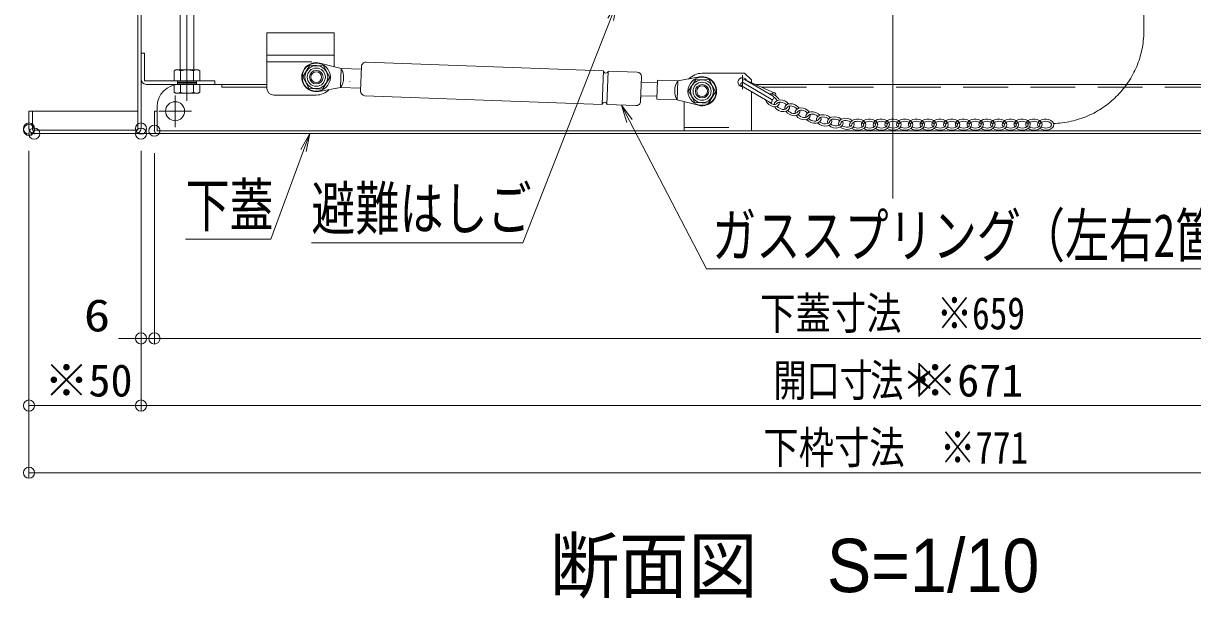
# Model space of a CAD drawing. Units: millimetres, scale not verified. Extents: x -2000 to 2000, y -1385 to 1385.
# Drawn here: x -1707 to -1185, y -586 to -329 of the extents above; entities that cross this region are included whole.
import ezdxf
from ezdxf.enums import TextEntityAlignment as Align

# ---------------------------------------------------------------- set-up
doc = ezdxf.new("R2010")
doc.units = ezdxf.units.MM
doc.header["$LTSCALE"] = 10
doc.header["$PDMODE"] = 32
doc.header["$PDSIZE"] = 5
for name, pattern in [('CHAIN2', [12, 9, -1, 1, -1]), ('DASHED2', [3, 2, -1]), ('LONG_CHAIN', [21, 18, -1, 1, -1]), ('LONG_DOUBLE_CHAIN', [21.8, 18, -1, 0.6, -0.6, 0.6, -1])]:
    doc.linetypes.add(name, pattern=pattern)
for name, color, linetype, lineweight in [('0-1_moji', 2, 'Continuous', 9), ('0-2_SINSEN', 4, 'LONG_CHAIN', 9), ('0-3_CYA_SSD', 134, 'DASHED2', 9), ('0-7_PARTS_SIN', 4, 'CHAIN2', 9), ('0-8_GRE_M', 3, 'Continuous', 9), ('0-9_YEL_M', 2, 'Continuous', 9), ('0-A_MAZ_M', 6, 'Continuous', 9), ('0-B_CYA_M', 4, 'Continuous', 9), ('0-C_RED_SS', 3, 'Continuous', 9), ('0-D_RED_M', 3, 'Continuous', 9), ('0-F_0', 7, 'Continuous', 9), ('1-3_GRE_SSD', 134, 'DASHED2', 9), ('1-4_sunpou', 1, 'Continuous', 9), ('1-5_DEFPOINTS', 7, 'Continuous', 9), ('1-7_10ユーザー', 4, 'LONG_DOUBLE_CHAIN', 9), ('1-A_100', 3, 'Continuous', 9), ('1-B_BLU_M', 3, 'Continuous', 9), ('1-C_BLU_SSD', 3, 'DASHED2', 9), ('1-E_MAZ_SS', 1, 'Continuous', 9), ('2-2_1', 3, 'Continuous', 9), ('2-A_6寸法', 1, 'Continuous', 9)]:
    doc.layers.add(name, color=color, linetype=linetype, lineweight=lineweight)
doc.styles.add('ＭＳ ゴシック', font='')
doc.styles.add('ＭＳ Ｐゴシック', font='')
doc.styles.get('ＭＳ ゴシック').set_extended_font_data('MS Gothic')
doc.styles.get('ＭＳ Ｐゴシック').set_extended_font_data('MS PGothic')

# ---------------------------------------------------------------- blocks, each defined once
blk = doc.blocks.new('_ORIGIN')
at = {"layer": '0-F_0', "color": 1}
blk.add_line((0, 0), (-10, 0), dxfattribs=at)
blk.add_circle((0, 0), 5, dxfattribs=at)
blk = doc.blocks.new('MLeader6')
at = {"layer": '2-A_6寸法'}
for p, q in [((-1441.81, -319.65), (-1444.73, -327.09)), ((-1486.8, -427.02), (-1578.27, -427.02))]:
    blk.add_line(p, q, dxfattribs=at)
for points in [[(-1445.97, -326.61), (-1441.81, -319.65), (-1443.49, -327.58)], [(-1444.73, -327.09), (-1483.92, -427.02), (-1486.8, -427.02)]]:
    blk.add_lwpolyline(points, dxfattribs=at)
at = {"layer": '2-A_6寸法', "color": 2, "style": 'ＭＳ ゴシック', "width": 0.75}
blk.add_text('避難はしご', height=19.21, dxfattribs=at).set_placement((-1578.27, -426.94), align=Align.BOTTOM_LEFT)
blk = doc.blocks.new('MLeader8')
at = {"layer": '2-A_6寸法'}
for p, q in [((-1579.02, -378.15), (-1581.78, -385.66)), ((-1599.24, -425.37), (-1634.43, -425.37))]:
    blk.add_line(p, q, dxfattribs=at)
for points in [[(-1583.03, -385.2), (-1579.02, -378.15), (-1580.53, -386.12)], [(-1581.78, -385.66), (-1596.36, -425.37), (-1599.24, -425.37)]]:
    blk.add_lwpolyline(points, dxfattribs=at)
at = {"layer": '2-A_6寸法', "color": 2, "style": 'ＭＳ ゴシック', "width": 0.75}
blk.add_text('下蓋', height=19.21, dxfattribs=at).set_placement((-1634.43, -425.44), align=Align.BOTTOM_LEFT)
blk = doc.blocks.new('MLeader11')
at = {"layer": '2-A_6寸法'}
for p, q in [((-1439.94, -365.41), (-1436.26, -372.52)), ((-1399.14, -438.52), (-1146.95, -438.52))]:
    blk.add_line(p, q, dxfattribs=at)
for points in [[(-1437.44, -373.13), (-1439.94, -365.41), (-1435.08, -371.9)], [(-1436.26, -372.52), (-1402.02, -438.52), (-1399.14, -438.52)]]:
    blk.add_lwpolyline(points, dxfattribs=at)
at = {"layer": '2-A_6寸法', "color": 2, "style": 'ＭＳ ゴシック', "width": 0.75}
blk.add_text('ガススプリング（左右2箇所）', height=19.24, dxfattribs=at).set_placement((-1399.42, -439.02), align=Align.BOTTOM_LEFT)

msp = doc.modelspace()

# ---------------------------------------------------------------- linework, layer by layer
at = {"layer": '0-2_SINSEN'}
msp.add_line((-1318.78, -105.02), (-1318.78, -407.19), dxfattribs=at)
at = {"layer": '0-3_CYA_SSD'}
for p, q in [((-1598.08, -346.14), (-1568.08, -346.14)), ((-1411.92, -375.45), (-1381.92, -375.45))]:
    msp.add_line(p, q, dxfattribs=at)
at = {"layer": '0-7_PARTS_SIN'}
for p, q in [((-1633.78, -286.7), (-1633.78, -363.58)), ((-1385.92, -352.07), (-1385.92, -358.31)), ((-1639.08, -361.17), (-1639.08, -375.28)), ((-1639.08, -361.17), (-1639.08, -375.28)), ((-1646.39, -368.15), (-1631.76, -368.15)), ((-1646.39, -368.15), (-1631.76, -368.15))]:
    msp.add_line(p, q, dxfattribs=at)
at = {"layer": '0-8_GRE_M'}
for p, q in [((-1637.08, -356.15), (-1598.08, -356.15)), ((-1380.03, -356.15), (-1092.48, -356.15)), ((-1648.28, -368.15), (-1648.28, -376.95)), ((-1647.08, -366.15), (-1647.08, -368.15)), ((-1647.08, -376.95), (-990.48, -376.95)), ((-1647.08, -378.15), (-990.48, -378.15))]:
    msp.add_line(p, q, dxfattribs=at)
msp.add_lwpolyline([(-1648.28, -368.15), (-1647.08, -368.15), (-1647.08, -376.95)], dxfattribs=at)
msp.add_circle((-1639.08, -368.15), 4.25, dxfattribs=at)
for centre, radius, start, end in [((-1637.08, -366.15), 10, 90, 180), ((-1647.08, -376.95), 1.2, 180, 270)]:
    msp.add_arc(centre, radius, start, end, dxfattribs=at)
at = {"layer": '0-9_YEL_M'}
for p, q in [((-1655.78, -283.15), (-1655.78, -376.65)), ((-1654.28, -283.15), (-1654.28, -375.9)), ((-1654.28, -283.15), (-1654.28, -375.9)), ((-1704.28, -368.15), (-1704.28, -375.9)), ((-1704.28, -368.15), (-1655.78, -368.15)), ((-1702.78, -368.15), (-1702.78, -376.65)), ((-1702.78, -376.65), (-1655.78, -376.65)), ((-1702.03, -378.15), (-981.03, -378.15))]:
    msp.add_line(p, q, dxfattribs=at)
for centre, start, end in [((-1702.03, -375.9), 180, 270), ((-1656.53, -375.9), 270, 0)]:
    msp.add_arc(centre, 2.25, start, end, dxfattribs=at)
at = {"layer": '0-A_MAZ_M'}
for p, q in [((-1372.26, -361.42), (-1384.64, -354.07)), ((-1371.44, -360.04), (-1384.64, -354.07)), ((-1373.89, -364.17), (-1386.28, -356.82)), ((-1373.08, -362.8), (-1385.46, -355.45))]:
    msp.add_line(p, q, dxfattribs=at)
for centre in [(-1385.05, -354.76), (-1385.87, -356.13)]:
    msp.add_arc(centre, 0.8, 59.3095, 239.3095, dxfattribs=at)
at = {"layer": '0-A_MAZ_M', "color": 1}
for centre, start, end in [((-1371.85, -360.73), 328.0695, 161.2203), ((-1373.49, -363.48), 239.3095, 59.3095), ((-1372.67, -362.11), 239.3095, 59.3095)]:
    msp.add_arc(centre, 0.8, start, end, dxfattribs=at)
msp.add_ellipse((-1372.52, -363.26), major_axis=(1.98, -1.53), ratio=0.6, start_param=3.263933, end_param=3.319115, dxfattribs=at)
at = {"layer": '0-B_CYA_M'}
for p, q in [((-1598.08, -333.15), (-1598.08, -357.94)), ((-1598.08, -333.15), (-1568.08, -333.15)), ((-1568.08, -333.15), (-1568.08, -348.29)), ((-1598.08, -343.14), (-1568.08, -343.14)), ((-1403.92, -351.19), (-1384.92, -351.19)), ((-1384.92, -351.19), (-1381.92, -354.19)), ((-1381.92, -355.3), (-1381.92, -354.19)), ((-1561.08, -354.94), (-1561.08, -354.98)), ((-1381.92, -376.95), (-1381.92, -359.41)), ((-1595.08, -360.94), (-1576.08, -360.94)), ((-1411.92, -376.95), (-1411.92, -364.11)), ((-1411.92, -376.95), (-1381.92, -376.95))]:
    msp.add_line(p, q, dxfattribs=at)
for centre, radius, start, end in [((-1403.92, -359.19), 8, 90, 138.609), ((-1385.92, -355.19), 2, 26.246, 276.7981), ((-1595.08, -357.94), 3, 180, 270), ((-1576.08, -352.94), 8, 270, 315.8949)]:
    msp.add_arc(centre, radius, start, end, dxfattribs=at)
at = {"layer": '0-C_RED_SS', "color": 1}
for centre in [(-1576.08, -352.94), (-1403.92, -359.22)]:
    msp.add_circle(centre, 2.4, dxfattribs=at)
at = {"layer": '0-D_RED_M', "color": 1}
for p, q in [((-1564.93, -349.1), (-1574.46, -346.65)), ((-1570.08, -353.16), (-1572.89, -347.86)), ((-1564.93, -349.1), (-1565.24, -357.59)), ((-1564.93, -349.1), (-1555.94, -349.43)), ((-1555.89, -348.18), (-1556.29, -359.17)), ((-1553.82, -346.25), (-1447.89, -350.11)), ((-1582.07, -352.73), (-1579.27, -358.03)), ((-1573.27, -358.25), (-1570.08, -353.16)), ((-1447.89, -350.11), (-1448.44, -365.1)), ((-1445.89, -350.19), (-1446.44, -365.18)), ((-1445.89, -350.19), (-1432.9, -350.66)), ((-1430.97, -352.73), (-1431.38, -363.73)), ((-1423.75, -354.25), (-1424.06, -362.74)), ((-1414.76, -354.58), (-1423.75, -354.25)), ((-1414.76, -354.58), (-1415.07, -363.07)), ((-1414.76, -354.58), (-1405.07, -352.83)), ((-1406.73, -353.92), (-1409.91, -359)), ((-1400.73, -354.14), (-1406.73, -353.92)), ((-1579.27, -358.03), (-1573.27, -358.25)), ((-1565.24, -357.59), (-1574.92, -359.34)), ((-1565.24, -357.59), (-1556.25, -357.92)), ((-1431.07, -355.23), (-1423.8, -355.5)), ((-1409.91, -359), (-1407.11, -364.31)), ((-1554.37, -361.24), (-1448.44, -365.1)), ((-1446.44, -365.18), (-1433.45, -365.65)), ((-1431.28, -361.23), (-1431.38, -363.73)), ((-1431.28, -361.23), (-1424.01, -361.49)), ((-1415.07, -363.07), (-1424.06, -362.74)), ((-1415.07, -363.07), (-1405.54, -365.52)), ((-1407.11, -364.31), (-1401.11, -364.53))]:
    msp.add_line(p, q, dxfattribs=at)
for points in [[(-1572.89, -347.86), (-1578.89, -347.64), (-1582.07, -352.73)], [(-1401.11, -364.53), (-1397.92, -359.44), (-1400.73, -354.14)]]:
    msp.add_lwpolyline(points, dxfattribs=at)
for centre, radius in [((-1576.08, -352.94), 6.3), ((-1576.08, -352.94), 5.1), ((-1576.08, -352.94), 4.05), ((-1403.92, -359.22), 6.3), ((-1403.92, -359.22), 5.1), ((-1403.92, -359.22), 4.05)]:
    msp.add_circle(centre, radius, dxfattribs=at)
for centre, radius, start, end in [((-1576.08, -352.94), 6.5, 75.5867, 280.2358), ((-1571.86, -353.1), 8, 325.8213, 30.0012), ((-1553.89, -348.25), 2, 87.9112, 177.9112), ((-1446.89, -350.15), 1, 177.9112, 357.9112), ((-1432.97, -352.66), 2, 357.9112, 87.9112), ((-1408.14, -359.07), 8, 145.8213, 210.0012), ((-1403.92, -359.22), 6.5, 255.5866, 100.2358), ((-1554.29, -359.24), 2, 177.9112, 267.9112), ((-1447.44, -365.14), 1, 357.9112, 177.9112), ((-1433.37, -363.65), 2, 267.9112, 357.9112)]:
    msp.add_arc(centre, radius, start, end, dxfattribs=at)
at = {"layer": '1-3_GRE_SSD'}
for p, q in [((-1618.28, -356.15), (-1618.28, -357.35)), ((-1618.28, -357.35), (-1598.08, -357.35)), ((-1377.38, -357.35), (-1092.48, -357.35))]:
    msp.add_line(p, q, dxfattribs=at)
at = {"layer": '1-4_sunpou'}
for p, q in [((-1704.28, -385.9), (-1704.28, -532.16)), ((-1654.28, -385.9), (-1654.28, -472.16)), ((-1704.28, -386.55), (-1704.28, -502.16)), ((-1654.28, -388.15), (-1654.28, -502.16)), ((-1654.28, -388.15), (-1654.28, -502.16)), ((-1648.28, -386.85), (-1648.28, -472.16)), ((-1648.28, -386.85), (-1648.28, -472.16)), ((-1659.28, -469.66), (-1664.28, -469.66)), ((-1654.28, -469.66), (-1648.28, -469.66)), ((-1643.28, -469.66), (-994.28, -469.66)), ((-1643.28, -469.66), (-1638.28, -469.66)), ((-1699.28, -499.66), (-1659.28, -499.66)), ((-1649.28, -499.66), (-988.28, -499.66)), ((-1699.28, -529.66), (-938.28, -529.66))]:
    msp.add_line(p, q, dxfattribs=at)
at = {"layer": '1-5_DEFPOINTS'}
for p in [(-1704.28, -375.9), (-1704.28, -376.55), (-1701.92, -378.15), (-1654.28, -375.9), (-1654.28, -378.15), (-1648.28, -376.85), (-1648.28, -469.66), (-1654.28, -499.66)]:
    msp.add_point(p, dxfattribs=at)
at = {"layer": '1-7_10ユーザー'}
msp.add_line((-1206.81, -333.58), (-1206.81, -288), dxfattribs=at)
msp.add_arc((-1248.32, -332.1), 41.55, 271.4459, 357.9602, dxfattribs=at)
at = {"layer": '1-A_100'}
for p, q in [((-1636.78, -349.65), (-1636.78, -293.69)), ((-1630.78, -349.65), (-1630.78, -293.69)), ((-1638.78, -349.65), (-1639.55, -350.09)), ((-1639.55, -350.09), (-1639.55, -354.65)), ((-1639.55, -354.65), (-1628.01, -354.65)), ((-1639.55, -354.65), (-1628.01, -354.65)), ((-1628.78, -349.65), (-1638.78, -349.65)), ((-1636.67, -354.65), (-1636.67, -350.09)), ((-1630.89, -354.65), (-1630.89, -350.09)), ((-1628.78, -349.65), (-1628.01, -350.09)), ((-1628.01, -354.65), (-1628.01, -350.09)), ((-1639.55, -356.15), (-1639.55, -359.7)), ((-1628.01, -356.15), (-1639.55, -356.15)), ((-1628.01, -356.15), (-1639.55, -356.15)), ((-1638.78, -360.15), (-1639.55, -359.7)), ((-1636.67, -359.7), (-1636.67, -356.15)), ((-1630.89, -359.7), (-1630.89, -356.15)), ((-1628.78, -360.15), (-1628.01, -359.7)), ((-1628.01, -359.7), (-1628.01, -356.15)), ((-1638.78, -360.15), (-1628.78, -360.15))]:
    msp.add_line(p, q, dxfattribs=at)
for centre, radius, start, end in [((-1638.11, -352.2), 2.56, 55.6159, 124.3842), ((-1633.78, -359.2), 9.55, 72.4121, 107.5879), ((-1629.45, -352.2), 2.56, 55.6159, 124.3842), ((-1638.11, -357.59), 2.56, 235.6157, 304.3843), ((-1633.78, -350.59), 9.55, 252.412, 287.5879), ((-1629.45, -357.59), 2.56, 235.6157, 304.3843)]:
    msp.add_arc(centre, radius, start, end, dxfattribs=at)
at = {"layer": '1-B_BLU_M', "color": 5}
for p, q in [((-1654.28, -342.15), (-1654.28, -353.9)), ((-1621.28, -356.15), (-1621.28, -354.65)), ((-1652.03, -356.15), (-1621.28, -356.15))]:
    msp.add_line(p, q, dxfattribs=at)
msp.add_lwpolyline([(-1654.28, -342.15), (-1652.78, -342.15), (-1652.78, -354.65), (-1621.28, -354.65)], dxfattribs=at)
msp.add_arc((-1652.03, -353.9), 2.25, 180, 270, dxfattribs=at)
at = {"layer": '1-C_BLU_SSD', "color": 134}
for p, q in [((-1638.03, -354.65), (-1638.03, -356.15)), ((-1629.53, -354.65), (-1629.53, -356.15)), ((-1638.03, -355.15), (-1629.53, -355.15)), ((-1638.03, -355.65), (-1629.53, -355.65))]:
    msp.add_line(p, q, dxfattribs=at)
at = {"layer": '1-E_MAZ_SS'}
for centre, major_axis, ratio, start_param, end_param in [((-1372.52, -363.26), (2.77, -2.14), 0.714286, 3.939843, 6.814662), ((-1372.52, -363.26), (2.77, -2.14), 0.714286, 0.86693, 2.559372), ((-1372.52, -363.26), (1.98, -1.53), 0.6, 4.59417, 6.163979), ((-1372.52, -363.26), (1.98, -1.53), 0.6, 0.828648, 1.717298), ((-1368.3, -365.72), (3.32, -1.11), 0.714286, 0.775193, 3.378094), ((-1368.3, -365.72), (2.37, -0.8), 0.6, 0.759622, 3.141593), ((-1363.63, -367.49), (3.22, -1.37), 0.714286, 0.775193, 3.60074), ((-1368.3, -365.72), (3.32, -1.11), 0.714286, 3.757274, 6.676494), ((-1368.3, -365.72), (2.37, -0.8), 0.6, 3.801071, 6.283185), ((-1363.63, -367.49), (3.22, -1.37), 0.714286, 3.945179, 6.7306), ((-1363.63, -367.49), (2.3, -0.98), 0.6, 0.759622, 3.141593), ((-1363.63, -367.49), (2.3, -0.98), 0.6, 3.921346, 6.283185), ((-1358.98, -369.33), (3.29, -1.21), 0.714286, 0.757275, 3.546287), ((-1358.98, -369.33), (3.29, -1.21), 0.714286, 3.898775, 6.691062), ((-1358.98, -369.33), (2.35, -0.86), 0.6, 0.728886, 3.141593), ((-1358.98, -369.33), (2.35, -0.86), 0.6, 3.888929, 6.283185), ((-1354.26, -371), (3.39, -0.88), 0.714286, 0.753105, 3.463567), ((-1354.26, -371), (2.42, -0.63), 0.6, 0.732646, 3.02014), ((-1349.43, -372.25), (3.44, -0.62), 0.714286, 0.765086, 3.479311), ((-1344.51, -373.15), (3.46, -0.54), 0.714286, 0.775193, 3.536734), ((-1354.26, -371), (3.39, -0.88), 0.714286, 3.825034, 6.685475), ((-1354.26, -371), (2.42, -0.63), 0.6, 3.8202, 6.283185), ((-1349.43, -372.25), (3.44, -0.62), 0.714286, 3.839394, 6.698239), ((-1349.43, -372.25), (2.46, -0.45), 0.6, 0.748118, 3.096844), ((-1349.43, -372.25), (2.46, -0.45), 0.6, 3.836768, 6.283185), ((-1344.51, -373.15), (3.46, -0.54), 0.714286, 3.889704, 6.726943), ((-1344.51, -373.15), (2.47, -0.39), 0.6, 0.759622, 3.141593), ((-1344.51, -373.15), (2.47, -0.39), 0.6, 3.878067, 6.283185), ((-1339.55, -373.8), (3.48, -0.33), 0.714286, 0.790187, 3.533689), ((-1339.55, -373.8), (3.48, -0.33), 0.714286, 3.8877, 6.727078), ((-1339.55, -373.8), (2.49, -0.24), 0.6, 0.768166, 3.141593), ((-1339.55, -373.8), (2.49, -0.24), 0.6, 3.879429, 6.283185), ((-1334.44, -374.15), (-3.63, 0.08), 0.689204, 3.135556, 6.66044), ((-1334.44, -374.14), (-3.61, 0.03), 0.697066, 0.70665, 3.529006), ((-1334.44, -374.15), (-2.63, 0.08), 0.570488, 3.135153, 6.283355), ((-1334.44, -374.15), (-2.64, 0.05), 0.57058, 0.716521, 3.120982), ((-1329.19, -374.17), (-3.63, 0.08), 0.689204, 3.135556, 6.66044), ((-1329.19, -374.17), (-3.61, 0.03), 0.697066, 0.70665, 3.529006), ((-1329.19, -374.17), (-2.63, 0.08), 0.570488, 3.135153, 6.283355), ((-1329.2, -374.17), (-2.64, 0.05), 0.57058, 0.716521, 3.120982), ((-1323.96, -374.17), (-3.63, 0.08), 0.689204, 3.135556, 6.66044), ((-1323.95, -374.17), (-3.61, 0.03), 0.697066, 0.70665, 3.529006), ((-1323.95, -374.17), (-2.63, 0.08), 0.570488, 3.135153, 6.283355), ((-1323.96, -374.17), (-2.64, 0.05), 0.57058, 0.716521, 3.120982), ((-1318.72, -374.17), (-3.63, 0.08), 0.689204, 3.135556, 6.66044), ((-1318.71, -374.17), (-3.61, 0.03), 0.697066, 0.70665, 3.529006), ((-1318.71, -374.17), (-2.63, 0.08), 0.570488, 3.135153, 6.283355), ((-1318.72, -374.17), (-2.64, 0.05), 0.57058, 0.716521, 3.120982), ((-1313.48, -374.17), (-3.63, 0.08), 0.689204, 3.135556, 6.66044), ((-1313.47, -374.17), (-3.61, 0.03), 0.697066, 0.70665, 3.529006), ((-1313.47, -374.17), (-2.63, 0.08), 0.570488, 3.135153, 6.283355), ((-1313.48, -374.17), (-2.64, 0.05), 0.57058, 0.716521, 3.120982), ((-1308.24, -374.17), (-3.63, 0.08), 0.689204, 3.135556, 6.66044), ((-1308.23, -374.17), (-3.61, 0.03), 0.697066, 0.70665, 3.529006), ((-1308.24, -374.17), (-2.63, 0.08), 0.570488, 3.135153, 6.283355), ((-1308.24, -374.17), (-2.64, 0.05), 0.57058, 0.716521, 3.120982), ((-1303, -374.17), (-3.63, 0.08), 0.689204, 3.135556, 6.66044), ((-1302.99, -374.17), (-3.61, 0.03), 0.697066, 0.70665, 3.529006), ((-1303, -374.17), (-2.63, 0.08), 0.570488, 3.135153, 6.283355), ((-1303, -374.17), (-2.64, 0.05), 0.57058, 0.716521, 3.120982), ((-1297.76, -374.17), (-3.63, 0.08), 0.689204, 3.135556, 6.66044), ((-1297.75, -374.17), (-3.61, 0.03), 0.697066, 0.70665, 3.529006), ((-1297.76, -374.17), (-2.63, 0.08), 0.570488, 3.135153, 6.283355), ((-1297.76, -374.17), (-2.64, 0.05), 0.57058, 0.716521, 3.120982), ((-1292.52, -374.17), (-3.63, 0.08), 0.689204, 3.135556, 6.66044), ((-1292.52, -374.17), (-3.61, 0.03), 0.697066, 0.70665, 3.529006), ((-1292.52, -374.17), (-2.63, 0.08), 0.570488, 3.135153, 6.283355), ((-1292.52, -374.17), (-2.64, 0.05), 0.57058, 0.716521, 3.120982), ((-1287.28, -374.17), (-3.63, 0.08), 0.689204, 3.135556, 6.66044), ((-1287.28, -374.17), (-3.61, 0.03), 0.697066, 0.70665, 3.529006), ((-1287.28, -374.17), (-2.63, 0.08), 0.570488, 3.135153, 6.283355), ((-1287.28, -374.17), (-2.64, 0.05), 0.57058, 0.716521, 3.120982), ((-1282.04, -374.17), (-3.63, 0.08), 0.689204, 3.135556, 6.66044), ((-1282.04, -374.17), (-3.61, 0.03), 0.697066, 0.70665, 3.529006), ((-1282.04, -374.17), (-2.63, 0.08), 0.570488, 3.135153, 6.283355), ((-1282.04, -374.17), (-2.64, 0.05), 0.57058, 0.716521, 3.120982), ((-1276.8, -374.17), (-3.63, 0.08), 0.689204, 3.135556, 6.66044), ((-1276.8, -374.17), (-3.61, 0.03), 0.697066, 0.70665, 3.529006), ((-1276.8, -374.17), (-2.63, 0.08), 0.570488, 3.135153, 6.283355), ((-1276.8, -374.17), (-2.64, 0.05), 0.57058, 0.716521, 3.120982), ((-1271.56, -374.17), (-3.63, 0.08), 0.689204, 3.135556, 6.66044), ((-1271.56, -374.17), (-3.61, 0.03), 0.697066, 0.70665, 3.529006), ((-1271.56, -374.17), (-2.63, 0.08), 0.570488, 3.135153, 6.283355), ((-1271.56, -374.17), (-2.64, 0.05), 0.57058, 0.716521, 3.120982), ((-1266.32, -374.17), (-3.63, 0.08), 0.689204, 3.135556, 6.66044), ((-1266.32, -374.17), (-3.61, 0.03), 0.697066, 0.70665, 3.529006), ((-1266.32, -374.17), (-2.63, 0.08), 0.570488, 3.135153, 6.283355), ((-1266.32, -374.17), (-2.64, 0.05), 0.57058, 0.716521, 3.120982), ((-1261.08, -374.17), (-3.63, 0.08), 0.689204, 3.135556, 6.66044), ((-1261.08, -374.17), (-3.61, 0.03), 0.697066, 0.70665, 3.529006), ((-1261.08, -374.17), (-2.63, 0.08), 0.570488, 3.135153, 6.283355), ((-1261.08, -374.17), (-2.64, 0.05), 0.57058, 0.716521, 3.120982), ((-1255.84, -374.17), (-3.63, 0.08), 0.689204, 3.135556, 6.66044), ((-1255.84, -374.17), (-3.61, 0.03), 0.697066, 0.70665, 3.529006), ((-1255.84, -374.17), (-2.63, 0.08), 0.570488, 3.135153, 6.283355), ((-1255.84, -374.17), (-2.64, 0.05), 0.57058, 0.716521, 3.120982), ((-1250.6, -374.17), (-3.63, 0.08), 0.689204, 3.135556, 6.66044), ((-1250.6, -374.17), (-3.61, 0.03), 0.697066, 0.70665, 3.529006), ((-1250.6, -374.17), (-2.63, 0.08), 0.570488, 3.135153, 6.283355), ((-1250.6, -374.17), (-2.64, 0.05), 0.57058, 0.716521, 3.120982)]:
    msp.add_ellipse(centre, major_axis=major_axis, ratio=ratio, start_param=start_param, end_param=end_param, dxfattribs=at)
at = {"layer": '2-2_1'}
for centre in [(-1576.08, -352.94), (-1403.92, -359.22)]:
    msp.add_circle(centre, 3, dxfattribs=at)

# ---------------------------------------------------------------- block references
at = {"layer": '1-4_sunpou', "xscale": 0.5, "yscale": 0.5}
for p in [(-1654.28, -469.66), (-1654.28, -499.66)]:
    msp.add_blockref('_ORIGIN', p, dxfattribs=at)
at = {"layer": '1-4_sunpou', "xscale": 0.5, "yscale": 0.5, "rotation": 180}
for p in [(-1648.28, -469.66), (-1648.28, -469.66), (-1704.28, -499.66), (-1654.28, -499.66), (-1704.28, -529.66)]:
    msp.add_blockref('_ORIGIN', p, dxfattribs=at)
at = {"layer": '2-A_6寸法'}
for name in ['MLeader6', 'MLeader11', 'MLeader8']:
    msp.add_blockref(name, (0, 0), dxfattribs=at)

# ---------------------------------------------------------------- texts
at = {"layer": '0-1_moji', "style": 'ＭＳ Ｐゴシック', "width": 0.95}
msp.add_text('断面図\u3000S=1/10', height=23.86, dxfattribs=at).set_placement((-1471.88, -590.17), align=Align.BOTTOM_LEFT)
at = {"layer": '1-4_sunpou', "color": 2, "style": 'ＭＳ ゴシック'}
for s, width, p in [('6', 1.2, (-1679.81, -470.86)), ('下蓋寸法\u3000※659', 0.8, (-1377.98, -469.94)), ('開口寸', 0.75, (-1372.04, -499.94)), ('法', 0.75, (-1328.84, -499.94)), ('＊', 0.75, (-1314.44, -499.94)), ('下枠寸法\u3000※771', 0.8, (-1376.55, -529.94))]:
    msp.add_text(s, height=14.44, dxfattribs=dict(at, width=width)).set_placement(p, align=Align.BOTTOM_LEFT)
for s, p in [('※50', (-1697.42, -499.94)), ('※671', (-1309.78, -499.94))]:
    msp.add_text(s, height=14.44, dxfattribs=at).set_placement(p, align=Align.BOTTOM_LEFT)

doc.saveas('drawing.dxf')
